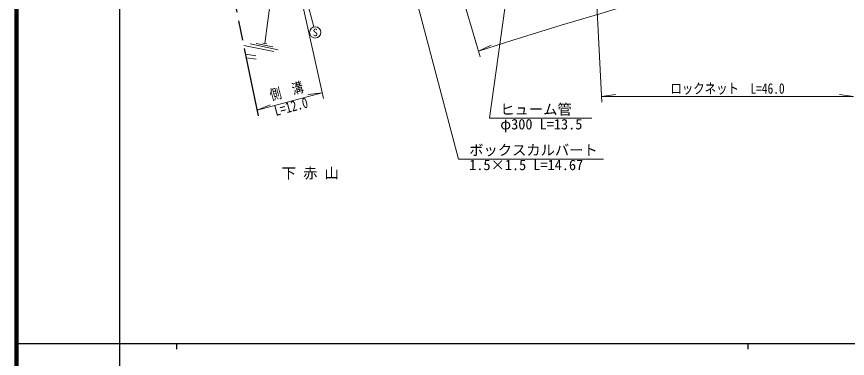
# Model space of a CAD drawing. Units: millimetres at full size, sheet at 1:1000; details may follow other scales. Extents: x 40000 to 680000, y 20000 to 380000.
# Drawn here: x 40000 to 185409, y 202409 to 262287 of the extents above; entities that cross this region are included whole.
import ezdxf
from ezdxf.enums import TextEntityAlignment as Align

# ---------------------------------------------------------------- set-up
doc = ezdxf.new("R2010")
doc.units = ezdxf.units.MM
doc.header["$LTSCALE"] = 1000
doc.linetypes.add('CHAIN', pattern=[18.5, 12, -1.5, 3.5, -1.5])
for name, color, linetype, lineweight in [('M-BGD', 7, 'Continuous', 13), ('M-BMK', 2, 'CHAIN', 13), ('M-STR-HTXT', 7, 'Continuous', 13), ('M-STR-STRC', 7, 'Continuous', 13), ('M-TTL', 2, 'Continuous', 140), ('M-TTL-BAND', 7, 'Continuous', 25)]:
    doc.layers.add(name, color=color, linetype=linetype, lineweight=lineweight)
doc.layers.add('M-BMK-HTXT', color=7, linetype='Continuous')
doc.styles.add('ＭＳ ゴシック', font='')
doc.styles.get('ＭＳ ゴシック').set_extended_font_data('MS Gothic')

msp = doc.modelspace()

# ---------------------------------------------------------------- linework, layer by layer
at = {"layer": 'M-BGD'}
for p, q in [((83463, 257573), (84653, 266937)), ((80893, 257494), (85789, 256478)), ((81934, 257584), (84871, 256975)), ((83120, 257645), (83806, 257502)), ((85000, 256167), (79787, 257248)), ((81870, 255414), (80105, 255698)), ((81914, 254805), (80231, 255082))]:
    msp.add_line(p, q, dxfattribs=at)
at = {"layer": 'M-BMK', "lineweight": 25}
msp.add_line((82314, 244917), (66817, 320538), dxfattribs=at)
at = {"layer": 'M-STR-HTXT'}
for p, q in [((142426, 247281), (140102, 293731)), ((86647, 280770), (92018, 260489)), ((121131, 255254), (113192, 282039)), ((93697, 247934), (87789, 274803)), ((120846, 256213), (123057, 257281)), ((82114, 245892), (93482, 248912)), ((93482, 248912), (91044, 248618)), ((142376, 248281), (144807, 248622)), ((142376, 248281), (186488, 248281)), ((186488, 248281), (184057, 248622)), ((82114, 245892), (84376, 246846))]:
    msp.add_line(p, q, dxfattribs=at)
for points in [[(129733, 294229), (122762, 244471), (140662, 244471)], [(106186, 279570), (117316, 237338), (142716, 237338)], [(120846, 256213), (126661, 258080), (135319, 260815), (142109, 262765), (146264, 264035), (149761, 264983), (152384, 265494), (156073, 266051), (159586, 266439), (162589, 266666), (166309, 266680), (172105, 266604), (179600, 266205), (186700, 265563)]]:
    msp.add_lwpolyline(points, dxfattribs=at)
at = {"layer": 'M-STR-STRC'}
msp.add_circle((92274, 259523), 1000, dxfattribs=at)
at = {"layer": 'M-TTL'}
msp.add_line((40000, 380000), (40000, 20000), dxfattribs=at)
at = {"layer": 'M-TTL-BAND'}
for p, q in [((58000, 370000), (58000, 20000)), ((40000, 205000), (579000, 205000)), ((68000, 205000), (68000, 204000)), ((168000, 205000), (168000, 204000))]:
    msp.add_line(p, q, dxfattribs=at)

# ---------------------------------------------------------------- texts
at = {"layer": 'M-BMK-HTXT', "style": 'ＭＳ ゴシック'}
msp.add_text('下 赤 山', height=1833, dxfattribs=at).set_placement((91391, 234863), align=Align.MIDDLE_CENTER)
at = {"layer": 'M-STR-HTXT', "style": 'ＭＳ ゴシック', "width": 0.8}
msp.add_text('側\u3000溝', height=1833, rotation=14.879, dxfattribs=at).set_placement((87617, 247837), align=Align.BOTTOM_CENTER)
msp.add_text('ロックネット\u3000L=46.0', height=1833, dxfattribs=at).set_placement((164432, 248229), align=Align.BOTTOM_CENTER)
msp.add_text('L=12.0', height=1833, rotation=14.879, dxfattribs=at).set_placement((87798, 247402), align=Align.TOP_CENTER)
at = {"layer": 'M-STR-HTXT', "style": 'ＭＳ ゴシック'}
for s, p in [('ヒューム管\u3000', (124662, 244571)), ('φ300 L=13.5', (124662, 241971)), ('ボックスカルバート', (119216, 237438)), ('1.5×1.5 L=14.67', (119216, 234838))]:
    msp.add_text(s, height=1833, dxfattribs=at).set_placement(p, align=Align.BOTTOM_LEFT)
at = {"layer": 'M-STR-STRC', "style": 'ＭＳ ゴシック'}
msp.add_text('S', height=1320, dxfattribs=at).set_placement((92274, 259523), align=Align.MIDDLE_CENTER)

doc.saveas('drawing.dxf')
